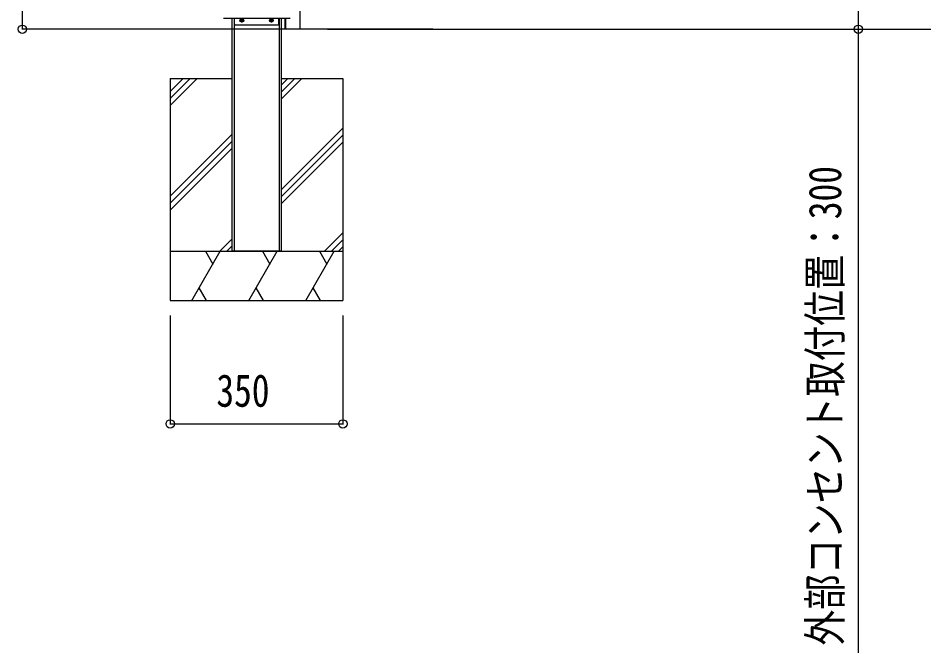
# Model space of a CAD drawing. Units: millimetres, scale not verified. Extents: x -8410 to 8410, y -5940 to 5940.
# Drawn here: x 5132 to 6968, y -1824 to -538 of the extents above; entities that cross this region are included whole.
import ezdxf
from ezdxf.enums import TextEntityAlignment as Align

# ---------------------------------------------------------------- set-up
doc = ezdxf.new("R2010")
doc.units = ezdxf.units.MM
doc.header["$LTSCALE"] = 30
doc.layers.add('0-5_YKK_A1', color=4, linetype='Continuous')
doc.layers.add('0-6_YKK_D', color=6, linetype='Continuous')
doc.styles.add('ＭＳ ゴシック', font='')
doc.styles.get('ＭＳ ゴシック').set_extended_font_data('MS Gothic')

msp = doc.modelspace()

# ---------------------------------------------------------------- linework, layer by layer
at = {"layer": '0-5_YKK_A1'}
for p, q in [((5703.54, -560.1), (5703.54, -290.81)), ((5547.85, -537.6), (5548.58, -537.6)), ((5565.14, -537.6), (5565.14, -560.1)), ((5569.64, -537.6), (5569.64, -560.1)), ((5570.14, -550.1), (5570.14, -537.6)), ((5589.29, -542.1), (5580.99, -542.1)), ((5583.09, -541.75), (5583.09, -542.45)), ((5584.29, -541.75), (5583.09, -541.75)), ((5584.29, -542.45), (5583.09, -542.45)), ((5585.49, -540.05), (5584.79, -540.05)), ((5584.79, -540.05), (5584.79, -541.25)), ((5584.79, -542.95), (5584.79, -544.15)), ((5585.49, -544.15), (5584.79, -544.15)), ((5585.14, -546.25), (5585.14, -537.95)), ((5585.49, -540.05), (5585.49, -541.25)), ((5585.49, -542.95), (5585.49, -544.15)), ((5587.19, -541.75), (5585.99, -541.75)), ((5587.19, -542.45), (5585.99, -542.45)), ((5587.19, -541.75), (5587.19, -542.45)), ((5649.29, -542.1), (5640.99, -542.1)), ((5643.09, -541.75), (5643.09, -542.45)), ((5644.29, -541.75), (5643.09, -541.75)), ((5644.29, -542.45), (5643.09, -542.45)), ((5645.49, -540.05), (5644.79, -540.05)), ((5644.79, -540.05), (5644.79, -541.25)), ((5644.79, -542.95), (5644.79, -544.15)), ((5645.49, -544.15), (5644.79, -544.15)), ((5645.14, -546.25), (5645.14, -537.95)), ((5645.49, -540.05), (5645.49, -541.25)), ((5645.49, -542.95), (5645.49, -544.15)), ((5647.19, -541.75), (5645.99, -541.75)), ((5647.19, -542.45), (5645.99, -542.45)), ((5647.19, -541.75), (5647.19, -542.45)), ((5660.14, -550.1), (5660.14, -537.6)), ((5660.64, -537.6), (5660.64, -560.1)), ((5665.14, -537.6), (5665.14, -560.1)), ((5672.14, -537.6), (5672.14, -560.1)), ((5673.94, -537.6), (5673.94, -560.1)), ((5681.7, -537.6), (5682.43, -537.6)), ((5565.14, -560.1), (5565.14, -1010.1)), ((5569.64, -560.1), (5569.64, -1010.1)), ((5571.14, -551.1), (5659.14, -551.1)), ((5660.64, -560.1), (5660.64, -1010.1)), ((5665.14, -560.1), (5665.14, -1010.1)), ((5440.14, -660.1), (5440.14, -1110.1)), ((5440.14, -660.1), (5565.14, -660.1)), ((5440.14, -686.2), (5466.24, -660.1)), ((5440.14, -700.34), (5480.38, -660.1)), ((5440.14, -714.48), (5494.52, -660.1)), ((5665.14, -660.1), (5790.14, -660.1)), ((5665.14, -673.33), (5678.37, -660.1)), ((5665.14, -687.47), (5692.51, -660.1)), ((5665.14, -701.62), (5706.66, -660.1)), ((5790.14, -660.1), (5790.14, -1110.1)), ((5665.14, -885.46), (5790.14, -760.46)), ((5440.14, -898.33), (5565.14, -773.33)), ((5440.14, -912.47), (5565.14, -787.47)), ((5665.14, -899.61), (5790.14, -774.61)), ((5665.14, -913.75), (5790.14, -788.75)), ((5440.14, -926.62), (5565.14, -801.62)), ((5752.63, -1010.1), (5790.14, -972.6)), ((5540.5, -1010.1), (5565.14, -985.46)), ((5766.78, -1010.1), (5790.14, -986.74)), ((5554.65, -1010.1), (5565.14, -999.61)), ((5780.92, -1010.1), (5790.14, -1000.88)), ((5440.14, -1010.1), (5790.14, -1010.1)), ((5483.79, -1110.1), (5541.52, -1010.1)), ((5511.52, -1010.1), (5526.52, -1036.08)), ((5665.14, -1010.1), (5565.14, -1010.1)), ((5599.26, -1110.1), (5656.99, -1010.1)), ((5626.99, -1010.1), (5641.99, -1036.08)), ((5714.73, -1110.1), (5772.46, -1010.1)), ((5742.46, -1010.1), (5757.46, -1036.08)), ((5513.79, -1110.1), (5498.79, -1084.12)), ((5629.26, -1110.1), (5614.26, -1084.12)), ((5744.73, -1110.1), (5729.73, -1084.12)), ((5440.14, -1110.1), (5790.14, -1110.1))]:
    msp.add_line(p, q, dxfattribs=at)
msp.add_lwpolyline([(5548.58, -537.6), (5549.08, -537.6), (5681.2, -537.6), (5681.7, -537.6)], dxfattribs=at)
for centre in [(5585.14, -542.1), (5645.14, -542.1)]:
    msp.add_circle(centre, 3.75, dxfattribs=at)
for centre, radius, start, end in [((5571.14, -550.1), 1, 180, 270), ((5584.29, -541.25), 0.5, 270, 0), ((5584.29, -542.95), 0.5, 0, 90), ((5585.99, -541.25), 0.5, 180, 270), ((5585.99, -542.95), 0.5, 90, 180), ((5644.29, -541.25), 0.5, 270, 0), ((5644.29, -542.95), 0.5, 0, 90), ((5645.99, -541.25), 0.5, 180, 270), ((5645.99, -542.95), 0.5, 90, 180), ((5659.14, -550.1), 1, 270, 0), ((5682.43, -537.1), 0.5, 270, 0)]:
    msp.add_arc(centre, radius, start, end, dxfattribs=at)
at = {"layer": '0-6_YKK_D'}
for p, q in [((5140.14, -93.1), (5140.14, -560.1)), ((5470.64, -560.1), (5139.14, -560.1)), ((5972.44, -560.1), (5340.14, -560.1)), ((5758.64, -560.1), (6835.94, -560.1)), ((5973.44, -560.1), (7085.94, -560.1)), ((5440.14, -1140.1), (5440.14, -1361.1)), ((5790.14, -1140.1), (5790.14, -1361.1)), ((5440.14, -1360.1), (5790.14, -1360.1))]:
    msp.add_line(p, q, dxfattribs=at)
msp.add_lwpolyline([(6834.94, -260.1), (6834.94, -560.1), (6834.94, -1824.1)], dxfattribs=at)
for centre in [(5140.14, -560.1), (6834.94, -560.1), (5440.14, -1360.1), (5790.14, -1360.1)]:
    msp.add_circle(centre, 8.5, dxfattribs=at)

# ---------------------------------------------------------------- texts
at = {"layer": '0-6_YKK_D', "style": 'ＭＳ ゴシック', "width": 0.8}
msp.add_text('外部コンセント取付位置：300', height=65.98, rotation=90, dxfattribs=at).set_placement((6819.94, -1809.1), align=Align.BOTTOM_LEFT)
msp.add_text('350', height=65.98, dxfattribs=at).set_placement((5533.54, -1345.1), align=Align.BOTTOM_LEFT)

doc.saveas('drawing.dxf')
